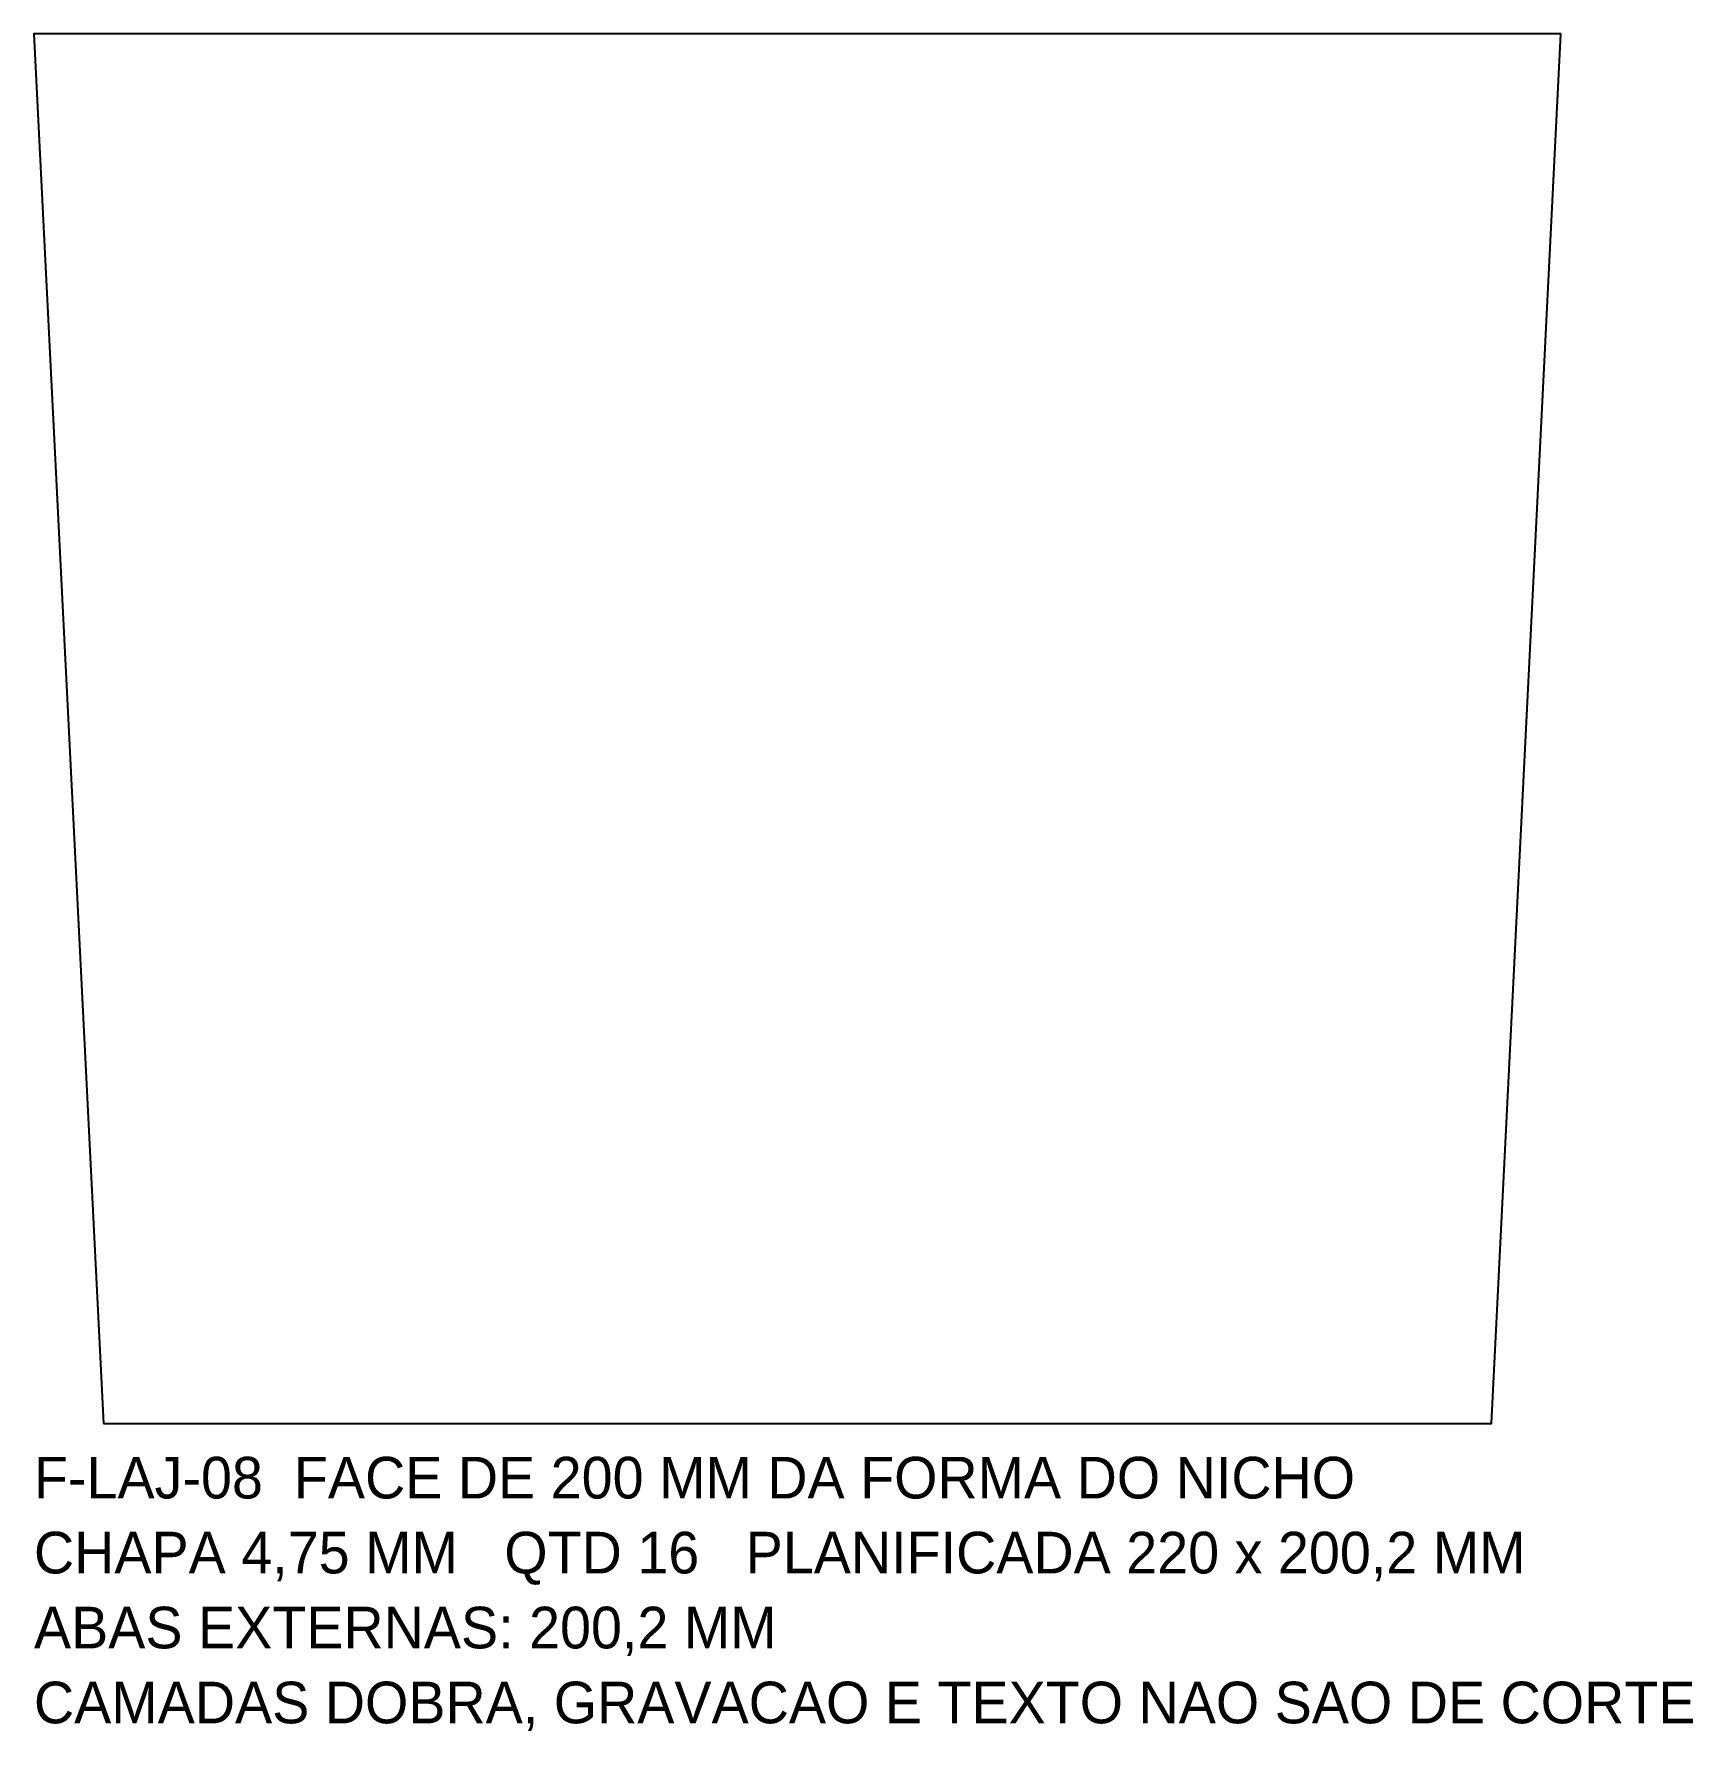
# Model space of a CAD drawing. Header units: millimetres. Extents: x 0 to 239, y -44 to 200.
import ezdxf

# ---------------------------------------------------------------- set-up
doc = ezdxf.new("R2010")
doc.units = ezdxf.units.MM
doc.layers.add('CORTE', color=7, linetype='CONTINUOUS')
doc.layers.add('TEXTO', color=3, linetype='CONTINUOUS')

msp = doc.modelspace()

# ---------------------------------------------------------------- linework, layer by layer
at = {"layer": 'CORTE'}
msp.add_lwpolyline([(10, 0), (210, 0), (220, 200.25), (0, 200.25)], close=True, dxfattribs=at)

# ---------------------------------------------------------------- texts
at = {"layer": 'TEXTO'}
for s, p in [('F-LAJ-08  FACE DE 200 MM DA FORMA DO NICHO', (0, -10.8)), ('CHAPA 4,75 MM   QTD 16   PLANIFICADA 220 x 200,2 MM', (0, -21.6)), ('ABAS EXTERNAS: 200,2 MM', (0, -32.4)), ('CAMADAS DOBRA, GRAVACAO E TEXTO NAO SAO DE CORTE', (0, -43.2))]:
    msp.add_text(s, height=6, dxfattribs=at).set_placement(p)

doc.saveas('drawing.dxf')
